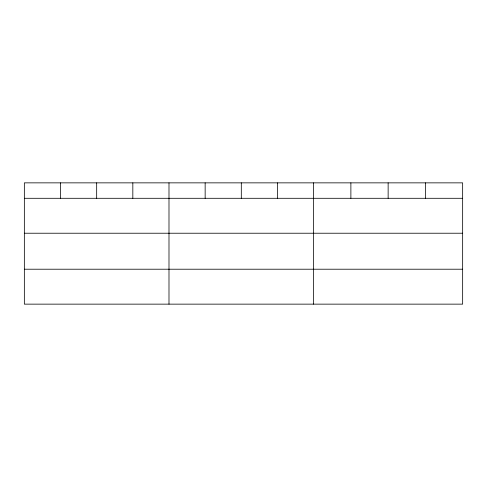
<?xml version="1.0" encoding="UTF-8"?>
<svg xmlns="http://www.w3.org/2000/svg" width="487" height="487" viewBox="0 0 487 487"><rect width="100%" height="100%" fill="white"/><g stroke="black" fill="none" stroke-linecap="round" stroke-linejoin="round"><path stroke-width="0.73" d="M462.65 233.224L462.65 182.856L24.35 182.856L24.35 304.144L462.65 304.144L462.65 233.224L24.35 233.224M24.35 198.294L462.65 198.294M24.35 269.214L462.65 269.214M425.394 182.856L425.394 198.294M388.139 182.856L388.139 198.294M350.883 182.856L350.883 198.294M313.628 182.856L313.628 304.144M277.468 182.856L277.468 198.294M241.308 182.856L241.308 198.294M205.149 182.856L205.149 198.294M168.989 182.856L168.989 304.144M132.829 182.856L132.829 198.294M96.67 182.856L96.67 198.294M60.51 182.856L60.51 198.294"/></g></svg>
